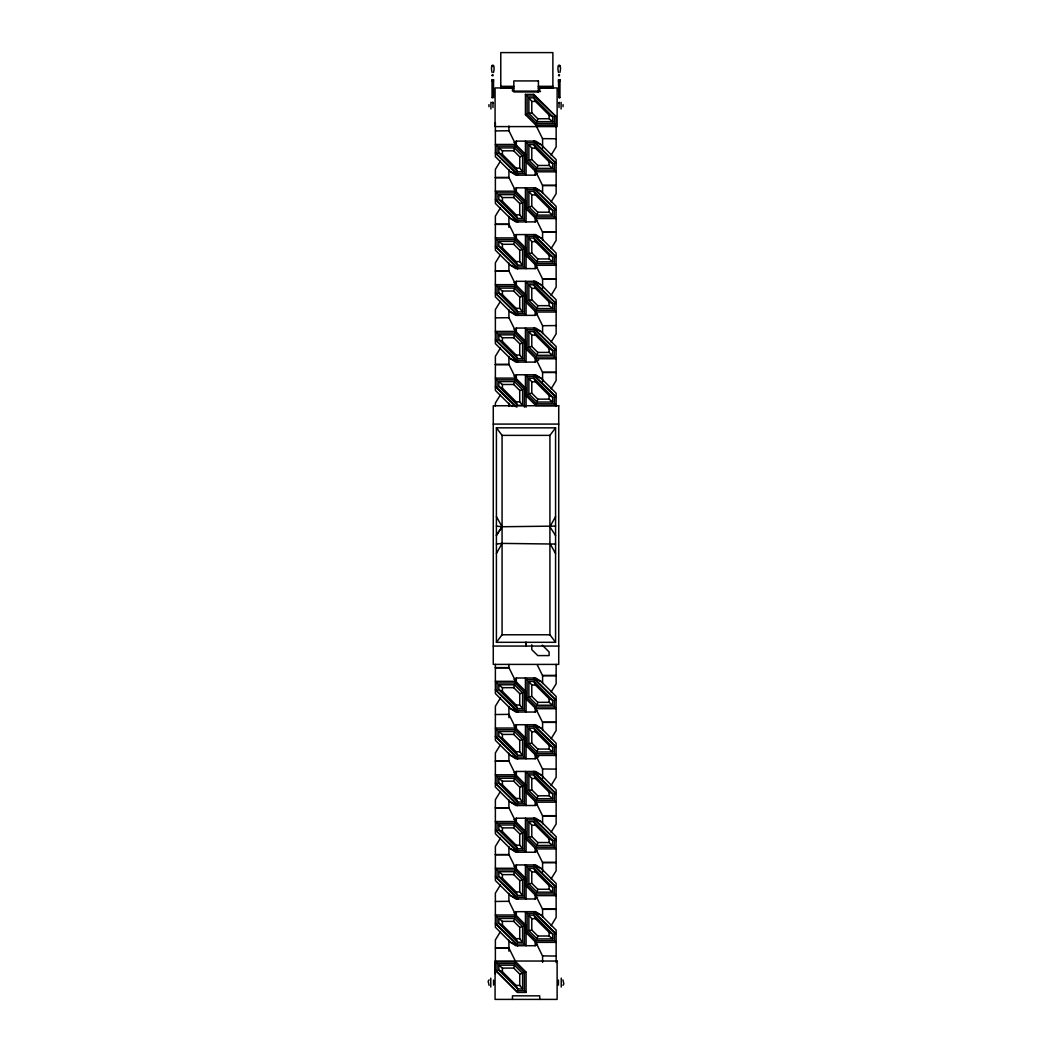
<?xml version="1.0" encoding="UTF-8"?>
<svg xmlns="http://www.w3.org/2000/svg" width="1052" height="1052" viewBox="0 0 1052 1052"><rect width="100%" height="100%" fill="white"/><g stroke="black" fill="none" stroke-linecap="round" stroke-linejoin="round"><path stroke-width="1.5" d="M496.439 535.573L502.067 526.75L555.574 526.092M555.561 535.573L549.92 526.75L555.574 516.611M492.047 72.417C489.667 62.712 495.913 62.712 493.533 72.417M493.533 65.789L492.796 66.539L492.047 65.789M558.467 72.417C556.087 62.712 562.333 62.712 559.953 72.417M559.953 65.789L559.204 66.539L558.467 65.789M492.283 102.517L493.296 102.872L492.796 102.346M522.634 171.713L519.727 168.136L519.727 156.801L513.744 150.817L514.415 147.911L498.832 147.911L498.832 152.908L517.637 171.713L522.634 171.713L522.634 156.13L514.415 147.911M522.634 218.448L519.727 214.871L519.727 203.536L513.744 197.552L514.415 194.646L498.832 194.646L498.832 199.643L517.637 218.448L522.634 218.448L522.634 202.865L514.415 194.646M537.099 121.637L537.769 118.731L531.786 112.748L531.786 101.413L528.88 97.836L533.877 97.836L552.681 116.641L552.681 121.637L537.099 121.637L528.88 113.419L528.88 97.836M522.634 265.17L519.727 261.606L519.727 250.271L513.744 244.288L514.415 241.381L498.832 241.381L498.832 246.378L517.637 265.17L522.634 265.17L522.634 249.6L514.415 241.381M537.099 168.373L537.769 165.466L531.786 159.483L531.786 148.148L528.88 144.571L533.877 144.571L552.681 163.376L552.681 168.373L537.099 168.373L528.88 160.154L528.88 144.571M522.634 311.905L519.727 308.341L519.727 297.006L513.744 291.023L514.415 288.116L498.832 288.116L498.832 293.1L517.637 311.905L522.634 311.905L522.634 296.335L514.415 288.116M537.099 215.108L537.769 212.202L531.786 206.218L531.786 194.883L528.88 191.306L533.877 191.306L552.681 210.111L552.681 215.108L537.099 215.108L528.88 206.889L528.88 191.306M522.634 358.64L519.727 355.076L519.727 343.741L513.744 337.758L514.415 334.852L498.832 334.852L498.832 339.835L517.637 358.64L522.634 358.64L522.634 343.07L514.415 334.852M537.099 261.83L537.769 258.937L531.786 252.953L531.786 241.618L528.88 238.041L533.877 238.041L552.681 256.846L552.681 261.83L537.099 261.83L528.88 253.624L528.88 238.041M522.634 405.375L519.727 401.811L519.727 390.463L513.744 384.493L514.415 381.587L498.832 381.587L498.832 386.571L517.637 405.375L522.634 405.375L522.634 389.805L514.415 381.587M537.099 308.565L537.769 305.672L531.786 299.688L531.786 288.34L528.88 284.776L533.877 284.776L552.681 303.581L552.681 308.565L537.099 308.565L528.88 300.359L528.88 284.776M537.099 355.3L537.769 352.407L531.786 346.424L531.786 335.075L528.88 331.511L533.877 331.511L552.681 350.316L552.681 355.3L537.099 355.3L528.88 347.094L528.88 331.511M537.099 402.035L537.769 399.142L531.786 393.159L531.786 381.81L528.88 378.247L533.877 378.247L552.681 397.051L552.681 402.035L537.099 402.035L528.88 393.829L528.88 378.247M522.634 708.575L519.727 705.011L519.727 693.663L513.744 687.679L514.415 684.786L498.832 684.786L498.832 689.77L517.637 708.575L522.634 708.575L522.634 692.992L514.415 684.786M522.634 755.31L519.727 751.746L519.727 740.398L513.744 734.414L514.415 731.521L498.832 731.521L498.832 736.505L517.637 755.31L522.634 755.31L522.634 739.727L514.415 731.521M522.634 802.045L519.727 798.468L519.727 787.133L513.744 781.149L514.415 778.256L498.832 778.256L498.832 783.24L517.637 802.045L522.634 802.045L522.634 786.462L514.415 778.256M537.099 705.234L537.769 702.328L531.786 696.345L531.786 685.01L528.88 681.446L533.877 681.446L552.681 700.251L552.681 705.234L537.099 705.234L528.88 697.016L528.88 681.446M522.634 848.78L519.727 845.203L519.727 833.868L513.744 827.885L514.415 824.978L498.832 824.978L498.832 829.975L517.637 848.78L522.634 848.78L522.634 833.197L514.415 824.978M537.099 751.97L537.769 749.063L531.786 743.08L531.786 731.745L528.88 728.181L533.877 728.181L552.681 746.986L552.681 751.97L537.099 751.97L528.88 743.751L528.88 728.181M522.634 895.515L519.727 891.938L519.727 880.603L513.744 874.62L514.415 871.713L498.832 871.713L498.832 876.711L517.637 895.515L522.634 895.515L522.634 879.932L514.415 871.713M537.099 798.705L537.769 795.799L531.786 789.815L531.786 778.48L528.88 774.916L533.877 774.916L552.681 793.708L552.681 798.705L537.099 798.705L528.88 790.486L528.88 774.916M522.634 942.25L519.727 938.673L519.727 927.338L513.744 921.355L514.415 918.449L498.832 918.449L498.832 923.446L517.637 942.25L522.634 942.25L522.634 926.667L514.415 918.449M537.099 845.44L537.769 842.534L531.786 836.55L531.786 825.215L528.88 821.638L533.877 821.638L552.681 840.443L552.681 845.44L537.099 845.44L528.88 837.221L528.88 821.638M522.634 988.985L519.727 985.408L519.727 974.073L513.744 968.09L514.415 965.184L498.832 965.184L498.832 970.181L517.637 988.985L522.634 988.985L522.634 973.402L514.415 965.184M537.099 892.175L537.769 889.269L531.786 883.286L531.786 871.95L528.88 868.373L533.877 868.373L552.681 887.178L552.681 892.175L537.099 892.175L528.88 883.956L528.88 868.373M537.099 938.91L537.769 936.004L531.786 930.021L531.786 918.685L528.88 915.108L533.877 915.108L552.681 933.913L552.681 938.91L537.099 938.91L528.88 930.691L528.88 915.108M515.138 146.149L497.07 146.149L495.374 144.453L515.69 144.453L526.079 154.854L526.079 175.158L524.396 173.475L524.396 155.394L515.138 146.149L515.69 144.453L508.918 130.764L508.918 126.016M551.077 155.183L556.14 146.925L556.14 116.68L533.837 94.378L525.435 94.378L527.118 96.074L527.118 114.155L536.362 123.4L535.823 125.083L542.595 138.785M515.138 192.884L497.07 192.884L495.374 191.188L515.69 191.188L526.079 201.59L526.079 221.893L524.396 220.21L524.396 202.129L515.138 192.884L515.69 191.188L508.918 177.499L495.374 177.499M536.362 170.135L554.443 170.135L556.14 171.818L535.823 171.818L525.435 161.429L525.435 141.113L527.118 142.809L527.118 160.89L536.362 170.135L535.823 171.818L542.595 185.52L556.14 185.52M515.138 239.619L497.07 239.619L495.374 237.923L515.69 237.923L526.079 248.325L526.079 268.628L524.396 266.945L524.396 248.864L515.138 239.619L515.69 237.923L508.918 224.234L495.374 224.234M536.362 216.87L554.443 216.87L556.14 218.553L535.823 218.553L525.435 208.165L525.435 187.848L527.118 189.544L527.118 207.612L536.362 216.87L535.823 218.553L542.595 232.255L556.14 232.255M515.138 286.354L497.07 286.354L495.374 284.658L515.69 284.658L526.079 295.06L526.079 315.363L524.396 313.68L524.396 295.599L515.138 286.354L515.69 284.658L508.918 270.969L495.374 270.969M536.362 263.605L554.443 263.605L556.14 265.288L535.823 265.288L525.435 254.9L525.435 234.583L527.118 236.279L527.118 254.347L536.362 263.605L535.823 265.288L542.595 278.99L556.14 278.99M515.138 333.089L497.07 333.089L495.374 331.393L515.69 331.393L526.079 341.795L526.079 362.098L524.396 360.415L524.396 342.334L515.138 333.089L515.69 331.393L508.918 317.704L495.374 317.862M536.362 310.34L554.443 310.34L556.14 312.023L535.823 312.023L525.435 301.635L525.435 281.318L527.118 283.014L527.118 301.082L536.362 310.34L535.823 312.023L542.595 325.725L556.14 325.568M524.396 407.15L524.396 389.069L515.138 379.825L515.69 378.128L508.918 364.439L495.374 364.439M536.362 357.075L554.443 357.075L556.14 358.758L535.823 358.758L525.435 348.37L525.435 328.053L527.118 329.749L527.118 347.817L536.362 357.075L535.823 358.758L542.595 372.461L556.14 372.461M535.823 405.493L536.362 403.81L527.118 394.553L527.118 376.485L525.435 374.788L525.435 395.105L535.823 405.493L556.14 405.493L554.443 403.81L536.362 403.81M515.138 683.011L497.07 683.011L495.374 681.328L515.69 681.328L526.079 691.716L526.079 712.033L524.396 710.337L524.396 692.269L515.138 683.011L515.69 681.328L508.918 667.625L495.374 667.625M515.138 729.746L497.07 729.746L495.374 728.063L515.69 728.063L526.079 738.451L526.079 758.768L524.396 757.072L524.396 739.004L515.138 729.746L515.69 728.063L508.918 714.361L495.374 714.518M536.362 706.997L554.443 706.997L556.14 708.693L535.823 708.693L525.435 698.291L525.435 677.988L527.118 679.671L527.118 697.752L536.362 706.997L535.823 708.693L542.595 722.382L556.14 722.382M515.138 776.481L497.07 776.481L495.374 774.798L515.69 774.798L526.079 785.187L526.079 805.503L524.396 803.807L524.396 785.739L515.138 776.481L515.69 774.798L508.918 761.096L495.374 761.096M536.362 753.732L554.443 753.732L556.14 755.428L535.823 755.428L525.435 745.026L525.435 724.723L527.118 726.406L527.118 744.487L536.362 753.732L535.823 755.428L542.595 769.117M515.138 823.216L497.07 823.216L495.374 821.533L515.69 821.533L526.079 831.922L526.079 852.238L524.396 850.542L524.396 832.474L515.138 823.216L515.69 821.533L508.918 807.831L495.374 807.831M536.362 800.467L554.443 800.467L556.14 802.163L535.823 802.163L525.435 791.761L525.435 771.458L527.118 773.141L527.118 791.222L536.362 800.467L535.823 802.163L542.595 815.852L556.14 815.852M515.138 869.951L497.07 869.951L495.374 868.268L515.69 868.268L526.079 878.657L526.079 898.973L524.396 897.277L524.396 879.196L515.138 869.951L515.69 868.268L508.918 854.566L495.374 854.566M536.362 847.202L554.443 847.202L556.14 848.898L535.823 848.898L525.435 838.497L525.435 818.193L527.118 819.876L527.118 837.957L536.362 847.202L535.823 848.898L542.595 862.587L556.14 862.587M515.138 916.687L497.07 916.687L495.374 915.003L515.69 915.003L526.079 925.392L526.079 945.709L524.396 944.012L524.396 925.931L515.138 916.687L515.69 915.003L508.918 901.301L495.374 901.459M536.362 893.937L554.443 893.937L556.14 895.633L535.823 895.633L525.435 885.232L525.435 864.928L527.118 866.611L527.118 884.693L536.362 893.937L535.823 895.633L542.595 909.322L556.14 909.322M517.663 992.431L495.374 970.141L517.663 992.431L526.079 992.431L524.396 990.747L524.396 972.666L515.138 963.422L515.69 961.738L508.918 948.036L495.374 948.036L508.918 948.194M536.362 940.672L554.443 940.672L556.14 942.355L535.823 942.355L525.435 931.967L525.435 911.663L527.118 913.346L527.118 931.428L536.362 940.672L535.823 942.355L542.595 956.058M496.412 553.536L502.067 543.397L555.574 544.068M500.436 161.101L495.374 169.359L495.374 203.43L510.233 218.29L515.848 221.893L535.179 221.893L537.493 220.512M500.436 207.836L495.374 216.094L495.374 250.166L510.233 265.025L515.848 268.628L535.179 268.628L537.493 267.247M500.436 254.571L495.374 262.829L495.374 296.888L510.233 311.76L515.848 315.363L535.179 315.363L537.493 313.983M551.077 201.918L556.14 193.647L556.14 159.588L541.267 144.729L535.665 141.113L516.335 141.113L514.02 142.493M500.436 301.306L495.374 309.564L495.374 343.623L510.233 358.482L515.848 362.098L535.179 362.098L538.637 360.034M551.077 248.653L556.14 240.382L556.14 206.323L541.267 191.464L535.665 187.848L516.335 187.848L514.02 189.228M500.436 348.041L495.374 356.299L495.374 390.358L510.233 405.217L512.718 406.427M551.077 295.388L556.14 287.117L556.14 253.059L541.267 238.199L535.665 234.583L516.335 234.583L514.02 235.964M500.436 394.776L495.374 403.034L495.374 406.282M551.077 342.124L556.14 333.852L556.14 299.794L541.267 284.934L535.665 281.318L516.335 281.318L514.02 282.699M551.077 388.859L556.14 380.587L556.14 346.529L541.267 331.669L535.665 328.053L516.335 328.053L514.02 329.434M500.436 697.963L495.374 706.234L495.374 740.292L510.233 755.152L515.848 758.768L535.179 758.768L538.637 756.69M500.436 744.698L495.374 752.969L495.374 787.027L510.233 801.887L515.848 805.503L535.179 805.503L537.493 804.122M551.077 692.045L556.14 683.787L556.14 664.404M500.436 791.433L495.374 799.704L495.374 833.763L510.233 848.622L515.848 852.238L535.179 852.238L537.493 850.858M551.077 738.78L556.14 730.522L556.14 696.463L541.267 681.604L535.665 677.988L516.335 677.988L514.02 679.368M500.436 838.168L495.374 846.439L495.374 880.498L510.233 895.357L515.848 898.973L535.179 898.973L537.493 897.593M551.077 785.515L556.14 777.257L556.14 743.199L541.267 728.326L535.665 724.723L516.335 724.723L514.02 726.104M500.436 884.903L495.374 893.161L495.374 927.233L510.233 942.092L515.848 945.709L535.179 945.709L537.493 944.328M551.077 832.25L556.14 823.992L556.14 789.921L541.267 775.061L535.665 771.458L516.335 771.458L514.02 772.839M500.436 931.638L495.374 939.896L495.374 973.968M551.077 878.985L556.14 870.727L556.14 836.656L541.267 821.796L535.665 818.193L516.335 818.193L514.02 819.574M551.077 925.721L556.14 917.462L556.14 883.391L541.267 868.531L535.665 864.928L516.335 864.928L514.02 866.309M489.075 979.859L488.154 981.227L489.075 985.329M562.925 985.329L563.846 983.962L562.925 979.859M496.412 535.073L502.067 526.75L496.412 516.611M555.574 642.312L549.92 634.777L549.92 435.37L555.574 427.835L496.412 427.835L496.412 642.312L555.574 642.312L555.574 427.835M496.412 642.312L502.067 634.777L502.067 435.37L496.412 427.835M492.047 79.847L493.533 79.847L492.047 79.847L492.047 97.507L492.796 97.599M558.467 79.847L559.953 79.847L558.467 79.847L558.836 97.586L559.953 97.507L559.953 79.847M492.047 97.507L493.533 97.507L493.533 79.847M495.374 122.624L495.374 156.695L510.233 171.555L515.848 175.158L535.179 175.158L537.493 173.777M514.02 376.169L516.335 374.788L535.665 374.788L541.267 378.404L556.14 393.264L556.14 406.348M495.374 664.377L495.374 693.557L510.233 708.417L515.848 712.033L535.179 712.033L537.493 710.652M514.02 913.044L516.335 911.663L535.665 911.663L541.267 915.266L556.14 930.126L556.14 962.567M559.506 103.004L558.704 102.517L559.204 103.043M525.435 94.378L525.435 114.694L527.118 114.155M524.396 155.394L526.079 154.854M525.435 161.429L527.118 160.89M524.396 202.129L526.079 201.59M525.435 208.165L527.118 207.612M524.396 248.864L526.079 248.325M525.435 254.9L527.118 254.347M524.396 295.599L526.079 295.06M525.435 301.635L527.118 301.082M524.396 342.334L526.079 341.795M525.435 348.37L527.118 347.817M524.396 389.069L526.079 388.53L526.079 407.203M525.435 395.105L527.118 394.553M524.396 692.269L526.079 691.716M525.435 698.291L527.118 697.752M524.396 739.004L526.079 738.451M525.435 745.026L527.118 744.487M524.396 785.739L526.079 785.187M525.435 791.761L527.118 791.222M524.396 832.474L526.079 831.922M525.435 838.497L527.118 837.957M524.396 879.196L526.079 878.657M525.435 885.232L527.118 884.693M524.396 925.931L526.079 925.392M525.435 931.967L527.118 931.428M524.396 972.666L526.079 972.127L526.079 992.431M528.88 113.419L531.786 112.748M519.727 156.801L522.634 156.13M528.88 160.154L531.786 159.483M519.727 203.536L522.634 202.865M528.88 206.889L531.786 206.218M519.727 250.271L522.634 249.6M528.88 253.624L531.786 252.953M519.727 297.006L522.634 296.335M528.88 300.359L531.786 299.688M519.727 343.741L522.634 343.07M528.88 347.094L531.786 346.424M519.727 390.463L522.634 389.805M528.88 393.829L531.786 393.159M519.727 693.663L522.634 692.992M528.88 697.016L531.786 696.345M519.727 740.398L522.634 739.727M528.88 743.751L531.786 743.08M519.727 787.133L522.634 786.462M528.88 790.486L531.786 789.815M519.727 833.868L522.634 833.197M528.88 837.221L531.786 836.55M519.727 880.603L522.634 879.932M528.88 883.956L531.786 883.286M519.727 927.338L522.634 926.667M528.88 930.691L531.786 930.021M519.727 974.073L522.634 973.402M559.743 97.415L558.836 97.271M496.412 544.068L502.067 543.397M559.204 102.346L559.059 103.03M500.778 86.33L513.797 86.33M538.216 86.33L552.879 86.33M513.797 88.092L500.778 88.092L500.778 52.6L552.879 52.6L552.879 88.092L538.216 88.092M537.322 91.563L540.518 91.563M527.118 96.074L534.613 96.074L556.14 116.68M531.786 101.413L535.415 101.413L549.105 115.102L552.681 116.641M537.769 118.731L549.105 118.731L552.681 121.637M536.362 123.4L554.443 123.4L556.14 125.083L535.823 125.083L525.435 114.694M495.374 130.921L508.918 130.764M556.14 138.785L542.595 138.627L542.595 148.279M527.118 142.809L534.613 142.809L556.14 163.415L533.837 141.113L534.613 142.809M531.786 148.148L535.415 148.148L549.105 161.837L552.681 163.376M498.832 147.911L502.409 150.817L513.744 150.817M537.769 165.466L549.105 165.466L552.681 168.373M498.832 152.908L502.409 154.447L516.098 168.136L519.727 168.136M516.9 173.475L517.663 175.158L495.374 152.869L516.9 173.475L524.396 173.475M495.374 177.656L508.918 177.656L508.918 169.582M556.14 185.362L542.595 185.362L542.595 193.423M527.118 189.544L534.613 189.544L556.14 210.137L533.837 187.848L534.613 189.544M531.786 194.883L535.415 194.883L549.105 208.572L552.681 210.111M498.832 194.646L502.409 197.552L513.744 197.552M537.769 212.202L549.105 212.202L552.681 215.108M498.832 199.643L502.409 201.182L516.098 214.871L519.727 214.871M516.9 220.21L517.663 221.893L495.374 199.604L516.9 220.21L524.396 220.21M495.374 224.392L508.918 224.392M556.14 232.097L542.595 232.097L542.595 240.158M527.118 236.279L534.613 236.279L556.14 256.872L533.837 234.583L534.613 236.279M531.786 241.618L535.415 241.618L549.105 255.294L552.681 256.846M498.832 241.381L502.409 244.288L513.744 244.288M537.769 258.937L549.105 258.937L552.681 261.83M498.832 246.378L502.409 247.917L516.098 261.606L519.727 261.606M516.9 266.945L517.663 268.628L495.374 246.339L516.9 266.945L524.396 266.945M495.374 271.127L508.918 271.127L508.918 263.053M556.14 278.833L542.595 278.833L542.595 288.485M527.118 283.014L534.613 283.014L556.14 303.607L533.837 281.318L534.613 283.014M531.786 288.34L535.415 288.34L549.105 302.029L552.681 303.581M498.832 288.116L502.409 291.023L513.744 291.023M537.769 305.672L549.105 305.672L552.681 308.565M498.832 293.1L502.409 294.652L516.098 308.341L519.727 308.341M516.9 313.68L517.663 315.363L495.374 293.074L516.9 313.68L524.396 313.68M527.118 329.749L534.613 329.749L556.14 350.342L533.837 328.053L534.613 329.749M531.786 335.075L535.415 335.075L549.105 348.764L552.681 350.316M498.832 334.852L502.409 337.758L513.744 337.758M537.769 352.407L549.105 352.407L552.681 355.3M498.832 339.835L502.409 341.387L516.098 355.076L519.727 355.076M516.9 360.415L517.663 362.098L495.374 339.809L516.9 360.415L524.396 360.415M495.374 364.597L508.918 364.597L508.918 356.523M556.14 372.303L542.595 372.303L542.595 381.955M527.118 376.485L534.613 376.485L556.14 397.077L533.837 374.788L534.613 376.485M526.079 388.53L515.69 378.128L495.374 378.128L497.07 379.825L515.138 379.825M531.786 381.81L535.415 381.81L549.105 395.499L552.681 397.051M498.832 381.587L502.409 384.493L513.744 384.493M537.769 399.142L549.105 399.142L552.681 402.035M498.832 386.571L502.409 388.122L516.098 401.811L519.727 401.811M493.27 424.087L558.73 424.087M502.067 435.37L549.92 435.37M502.067 634.777L549.92 634.777M493.27 646.059L558.73 646.059M495.374 667.783L508.918 667.783L508.918 664.47M556.14 675.489L542.595 675.489L542.595 683.563M556.14 675.647L542.595 675.647L537.178 664.693M527.118 679.671L534.613 679.671L556.14 700.277L533.837 677.988L534.613 679.671M531.786 685.01L535.415 685.01L549.105 698.699L552.681 700.251M498.832 684.786L502.409 687.679L513.744 687.679M537.769 702.328L549.105 702.328L552.681 705.234M498.832 689.77L502.409 691.322L516.098 705.011L519.727 705.011M516.9 710.337L517.663 712.033L495.374 689.744L516.9 710.337L524.396 710.337M556.14 722.224L542.595 722.224L542.595 730.298M527.118 726.406L534.613 726.406L556.14 747.012L533.837 724.723L534.613 726.406M531.786 731.745L535.415 731.745L549.105 745.434L552.681 746.986M498.832 731.521L502.409 734.414L513.744 734.414M537.769 749.063L549.105 749.063L552.681 751.97M498.832 736.505L502.409 738.057L516.098 751.746L519.727 751.746M516.9 757.072L517.663 758.768L495.374 736.479L516.9 757.072L524.396 757.072M495.374 761.253L508.918 761.253L508.918 753.193M556.14 769.117L542.595 768.959L542.595 778.611M527.118 773.141L534.613 773.141L556.14 793.747L533.837 771.458L534.613 773.141M531.786 778.48L535.415 778.48L549.105 792.169L552.681 793.708M498.832 778.256L502.409 781.149L513.744 781.149M537.769 795.799L549.105 795.799L552.681 798.705M498.832 783.24L502.409 784.792L516.098 798.468L519.727 798.468M516.9 803.807L517.663 805.503L495.374 783.214L516.9 803.807L524.396 803.807M495.374 807.989L508.918 807.989L508.918 799.928M556.14 815.694L542.595 815.694L542.595 823.769M527.118 819.876L534.613 819.876L556.14 840.482L533.837 818.193L534.613 819.876M531.786 825.215L535.415 825.215L549.105 838.904L552.681 840.443M498.832 824.978L502.409 827.885L513.744 827.885M537.769 842.534L549.105 842.534L552.681 845.44M498.832 829.975L502.409 831.514L516.098 845.203L519.727 845.203M516.9 850.542L517.663 852.238L495.374 829.949L516.9 850.542L524.396 850.542M495.374 854.724L508.918 854.724L508.918 846.663M556.14 862.43L542.595 862.43L542.595 872.082M527.118 866.611L534.613 866.611L556.14 887.217L533.837 864.928L534.613 866.611M531.786 871.95L535.415 871.95L549.105 885.639L552.681 887.178M498.832 871.713L502.409 874.62L513.744 874.62M537.769 889.269L549.105 889.269L552.681 892.175M498.832 876.711L502.409 878.249L516.098 891.938L519.727 891.938M516.9 897.277L517.663 898.973L495.374 876.671L516.9 897.277L524.396 897.277M556.14 909.165L542.595 909.165L542.595 917.239M527.118 913.346L534.613 913.346L556.14 933.952L533.837 911.663L534.613 913.346M531.786 918.685L535.415 918.685L549.105 932.374L552.681 933.913M498.832 918.449L502.409 921.355L513.744 921.355M537.769 936.004L549.105 936.004L552.681 938.91M498.832 923.446L502.409 924.984L516.098 938.673L519.727 938.673M516.9 944.012L517.663 945.709L495.374 923.406L516.9 944.012L524.396 944.012M556.14 956.058L542.595 955.9L542.595 962.383M526.079 972.127L515.69 961.738L495.374 961.738L497.07 963.422L515.138 963.422M498.832 965.184L502.409 968.09L513.744 968.09M498.832 970.181L502.409 971.719L516.098 985.408L519.727 985.408M516.9 990.747L524.396 990.747M559.02 97.599L559.953 97.507M496.412 526.092L502.067 526.75M492.941 102.36L492.494 103.004M516.9 407.15L495.374 386.544L515.441 406.611M533.837 141.113L541.267 144.729M510.233 171.555L517.663 175.158M533.837 187.848L541.267 191.464M510.233 218.29L517.663 221.893M533.837 234.583L541.267 238.199M510.233 265.025L517.663 268.628M533.837 281.318L541.267 284.934M510.233 311.76L517.663 315.363M533.837 328.053L541.267 331.669M510.233 358.482L517.663 362.098M533.837 374.788L541.267 378.404M533.837 677.988L541.267 681.604M510.233 708.417L517.663 712.033M533.837 724.723L541.267 728.326M510.233 755.152L517.663 758.768M533.837 771.458L541.267 775.061M510.233 801.887L517.663 805.503M533.837 818.193L541.267 821.796M510.233 848.622L517.663 852.238M533.837 864.928L541.267 868.531M510.233 895.357L517.663 898.973M533.837 911.663L541.267 915.266M510.233 942.092L517.663 945.709M542.267 645.126L549.105 651.964L549.105 655.593L537.769 655.593L531.786 649.623L531.786 644.758M549.92 543.397L555.574 553.536M533.837 94.378L534.613 96.074M533.877 97.836L535.415 101.413M533.877 144.571L535.415 148.148M533.877 191.306L535.415 194.883M516.098 168.136L517.637 171.713M533.877 238.041L535.415 241.618M516.098 214.871L517.637 218.448M533.877 284.776L535.415 288.34M516.098 261.606L517.637 265.17M533.877 331.511L535.415 335.075M516.098 308.341L517.637 311.905M533.877 378.247L535.415 381.81M516.098 355.076L517.637 358.64M516.098 401.811L517.637 405.375M533.877 681.446L535.415 685.01M533.877 728.181L535.415 731.745M516.098 705.011L517.637 708.575M533.877 774.916L535.415 778.48M516.098 751.746L517.637 755.31M533.877 821.638L535.415 825.215M516.098 798.468L517.637 802.045M533.877 868.373L535.415 871.95M516.098 845.203L517.637 848.78M533.877 915.108L535.415 918.685M516.098 891.938L517.637 895.515M516.098 938.673L517.637 942.25M516.098 985.408L517.637 988.985M563.044 104.635L563.044 106.699M561.229 978.163L561.229 987.026M561.097 102.333L561.097 109M559.02 103.78L559.02 107.554M558.441 980.083L558.441 985.106M554.443 115.917L554.443 123.4M554.443 162.639L554.443 170.135M554.443 209.374L554.443 216.87M554.443 256.109L554.443 263.605M554.443 302.844L554.443 310.34M554.443 349.58L554.443 357.075M554.443 396.315L554.443 403.81M554.443 699.514L554.443 706.997M554.443 746.249L554.443 753.732M554.443 792.984L554.443 800.467M554.443 839.72L554.443 847.202M554.443 886.455L554.443 893.937M554.443 933.19L554.443 940.672M549.105 115.102L549.105 118.731M549.105 161.837L549.105 165.466M549.105 208.572L549.105 212.202M549.105 255.294L549.105 258.937M549.105 302.029L549.105 305.672M549.105 348.764L549.105 352.407M549.105 395.499L549.105 399.142M549.105 698.699L549.105 702.328M549.105 745.434L549.105 749.063M549.105 792.169L549.105 795.799M549.105 838.904L549.105 842.534M549.105 885.639L549.105 889.269M549.105 932.374L549.105 936.004M542.595 325.568L542.595 333.629M539.729 999.4L539.729 995.836L512.469 995.836L512.469 999.4M535.179 169.214L535.179 175.158M535.179 217.435L535.179 221.893M535.179 264.17L535.179 268.628M535.179 310.905L535.179 315.363M535.179 357.641L535.179 362.098M535.179 707.575L535.179 712.033M535.179 754.297L535.179 758.768M535.179 801.032L535.179 805.503M535.179 847.767L535.179 852.238M535.179 894.502L535.179 898.973M535.179 941.238L535.179 945.709M526.158 642.312L526.158 646.059M525.829 642.312L525.829 646.059M516.335 141.113L516.335 147.07M516.335 187.848L516.335 192.319M516.335 234.583L516.335 239.054M516.335 281.318L516.335 287.275M516.335 328.053L516.335 332.511M516.335 374.788L516.335 380.745M516.335 677.988L516.335 683.932M516.335 724.723L516.335 729.181M516.335 771.458L516.335 777.402M516.335 818.193L516.335 822.651M516.335 864.928L516.335 870.872M516.335 911.663L516.335 916.121M508.918 216.317L508.918 227.429M508.918 309.788L508.918 317.862M508.918 403.258L508.918 406.427M508.918 706.457L508.918 717.688M508.918 893.398L508.918 901.459M508.918 940.133L508.918 951.232M502.409 150.817L502.409 154.447M502.409 197.552L502.409 201.182M502.409 244.288L502.409 247.917M502.409 291.023L502.409 294.652M502.409 337.758L502.409 341.387M502.409 384.493L502.409 388.122M502.409 687.679L502.409 691.322M502.409 734.414L502.409 738.057M502.409 781.149L502.409 784.792M502.409 827.885L502.409 831.514M502.409 874.62L502.409 878.249M502.409 921.355L502.409 924.984M502.409 968.09L502.409 971.719M497.07 146.149L497.07 153.631M497.07 192.884L497.07 200.367M497.07 239.619L497.07 247.102M497.07 286.354L497.07 293.837M497.07 333.089L497.07 340.572M497.07 379.825L497.07 387.307M497.07 683.011L497.07 690.506M497.07 729.746L497.07 737.242M497.07 776.481L497.07 783.977M497.07 823.216L497.07 830.712M497.07 869.951L497.07 877.447M497.07 916.687L497.07 924.169M497.07 963.422L497.07 970.904M493.559 980.083L493.559 985.106M492.98 103.78L492.98 107.554M490.903 102.333L490.903 109M490.771 978.163L490.771 987.026M488.956 104.635L488.956 106.699M492.073 75.494C493.704 77.138 493.02 72.746 492.139 75.376M558.494 75.494C560.124 77.138 559.44 72.746 558.559 75.376M492.073 81.214L493.533 81.254L492.139 81.188M558.494 81.214L559.953 81.254L558.559 81.188M538.427 80.925L513.836 80.925L513.836 91.958L538.427 91.958L538.427 80.925M512.469 87.934L495.071 87.934L495.071 126.595L557.126 126.595L557.126 87.934L539.729 87.934L539.729 91.116L512.469 91.116L512.469 87.934M558.73 405.743L493.27 405.743L493.27 664.404L558.73 664.404L558.73 405.743M557.126 961.041L495.071 961.041L495.071 999.4L557.126 999.4L557.126 961.041"/></g></svg>
